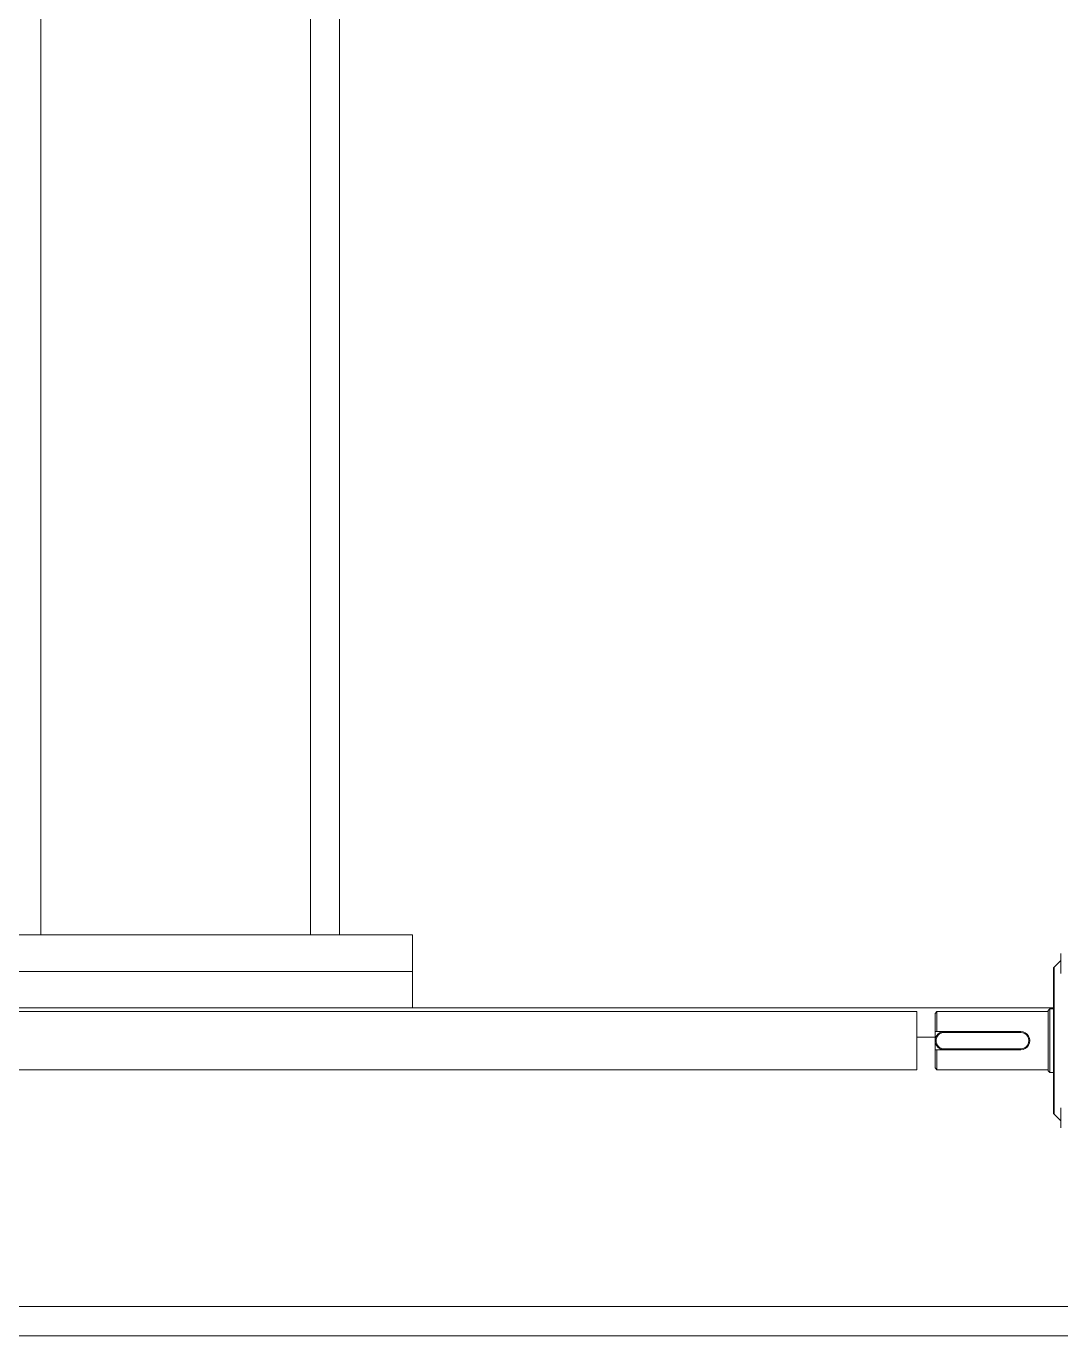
# Model space of a CAD drawing. Header units: centimetres. Extents: x 405464 to 563355, y 50011 to 66875.
# Drawn here: x 509791.1 to 509847.9, y 53519.1 to 53591 of the extents above; entities that cross this region are included whole.
import ezdxf

# ---------------------------------------------------------------- set-up
doc = ezdxf.new("R2010")
doc.units = ezdxf.units.CM
doc.layers.get('0').update_dxf_attribs({"lineweight": 9})
doc.layers.add('0-KRCN-MİMARİ-220526', color=8, linetype='Continuous', lineweight=9)
doc.layers.add('TF_Mobilya', color=142, linetype='Continuous', lineweight=9)

# ---------------------------------------------------------------- blocks, each defined once
blk = doc.blocks.new('kombine_altyapı')
at = {"color": 8, "linetype": 'Continuous', "lineweight": 15}
for p, q in [((5433.6, 1568.7), (5433.6, 1278.7)), ((5448.4, 1411.7), (5448.4, 1278.7)), ((5450, 1377.7), (5450, 1278.7)), ((5454, 1278.7), (5428, 1278.7)), ((5433.6, 1278.7), (5448.4, 1278.7)), ((5454, 1276.7), (5454, 1278.7)), ((5489.6, 1276.593), (5489.6, 1277.693)), ((5454, 1276.7), (5428, 1276.7)), ((5454, 1276.7), (5454, 1274.7)), ((5489.2, 1268.942), (5489.2, 1276.859)), ((5489.6, 1277.3), (5489.229, 1276.93)), ((5489.229, 1276.93), (5489.229, 1268.871)), ((5481.7, 1274.5), (5292.65, 1274.5)), ((5428, 1274.7), (5454, 1274.7)), ((5454, 1274.7), (5489.2, 1274.7)), ((5481.7, 1274.5), (5481.7, 1271.31)), ((5482.8, 1274.5), (5482.7, 1274.4)), ((5488.9, 1274.5), (5482.8, 1274.5)), ((5482.8, 1274.5), (5482.8, 1273.4)), ((5489, 1274.65), (5488.9, 1274.55)), ((5488.9, 1271.25), (5488.9, 1274.55)), ((5489.2, 1274.65), (5489, 1274.65)), ((5489, 1274.65), (5489, 1271.15)), ((5482.7, 1273.4), (5482.7, 1274.4)), ((5481.7, 1273.1), (5482.7, 1273.1)), ((5482.8, 1273.4), (5482.7, 1273.4)), ((5482.7, 1273.4), (5482.7, 1272.4)), ((5483.2, 1273.4), (5482.8, 1273.4)), ((5483.2, 1273.35), (5483.2, 1273.4)), ((5483.2, 1273.4), (5487.4, 1273.4)), ((5487.4, 1273.35), (5483.2, 1273.35)), ((5487.4, 1273.35), (5487.4, 1273.4)), ((5482.7, 1272.4), (5482.8, 1272.4)), ((5482.7, 1271.4), (5482.7, 1272.4)), ((5482.8, 1272.4), (5482.8, 1271.3)), ((5482.8, 1272.4), (5483.2, 1272.4)), ((5483.2, 1272.4), (5483.2, 1272.45)), ((5483.2, 1272.45), (5487.4, 1272.45)), ((5487.4, 1272.4), (5483.2, 1272.4)), ((5487.4, 1272.4), (5487.4, 1272.45)), ((5292.65, 1271.3), (5481.7, 1271.3)), ((5481.7, 1271.31), (5481.7, 1271.3)), ((5482.7, 1271.4), (5482.8, 1271.3)), ((5482.8, 1271.3), (5488.9, 1271.3)), ((5488.9, 1271.25), (5489, 1271.15)), ((5489, 1271.15), (5489.2, 1271.15)), ((5489.229, 1268.871), (5489.6, 1268.5)), ((5489.6, 1268.108), (5489.6, 1269.208)), ((5295, 1258.3), (5507.7, 1258.3)), ((5295, 1256.7), (5507.7, 1256.7))]:
    blk.add_line(p, q, dxfattribs=at)
for centre, radius, start, end in [((5489.3, 1276.859), 0.1, 135, 180), ((5483.2, 1272.9), 0.5, 90, 270), ((5483.2, 1272.9), 0.45, 90, 270), ((5487.4, 1272.9), 0.5, 270, 90), ((5487.4, 1272.9), 0.45, 270, 90), ((5489.3, 1268.942), 0.1, 180, 225)]:
    blk.add_arc(centre, radius, start, end, dxfattribs=at)
blk = doc.blocks.new('A$C9e52caec')
at = {"layer": 'TF_Mobilya', "color": 8}
blk.add_blockref('kombine_altyapı', (0, 0), dxfattribs=at)

msp = doc.modelspace()

# ---------------------------------------------------------------- block references
at = {"layer": '0-KRCN-MİMARİ-220526', "rotation": 359.999999999997}
msp.add_blockref('A$C9e52caec', (504358.269, 52262.368, 73.999), dxfattribs=at)

doc.saveas('drawing.dxf')
